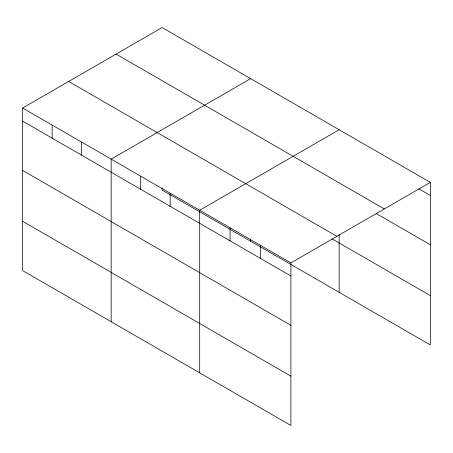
<?xml version="1.0" encoding="UTF-8"?>
<svg xmlns="http://www.w3.org/2000/svg" width="453" height="453" viewBox="0 0 453 453"><rect width="100%" height="100%" fill="white"/><g stroke="black" fill="none" stroke-linecap="round" stroke-linejoin="round"><path stroke-width="0.68" d="M22.65 108.035L290.888 262.899L290.888 425.48L22.65 270.617L22.65 108.035L162.112 27.52L430.35 182.383L430.35 344.965L162.112 190.101L162.112 187.984M250.628 78.624L111.166 159.139L111.166 321.721M339.15 129.728L199.688 210.249L199.688 372.83M290.888 262.899L430.35 182.383M418.799 188.793L430.35 195.464M116.087 54.088L384.325 208.952M376.239 213.556L430.35 244.796M68.675 81.466L336.913 236.33M331.924 238.805L430.35 295.628M22.65 121.115L290.888 275.979M22.65 170.447L290.888 325.316M22.65 221.279L290.888 376.149M339.15 234.501L339.15 292.31M260.486 245.35L260.486 258.425M250.628 239.088L250.628 241.206M230.09 227.797L230.09 240.877M170.181 193.21L170.181 206.291M140.673 176.177L140.673 189.252M81.665 142.106L81.665 155.181M52.157 125.073L52.157 138.148"/></g></svg>
